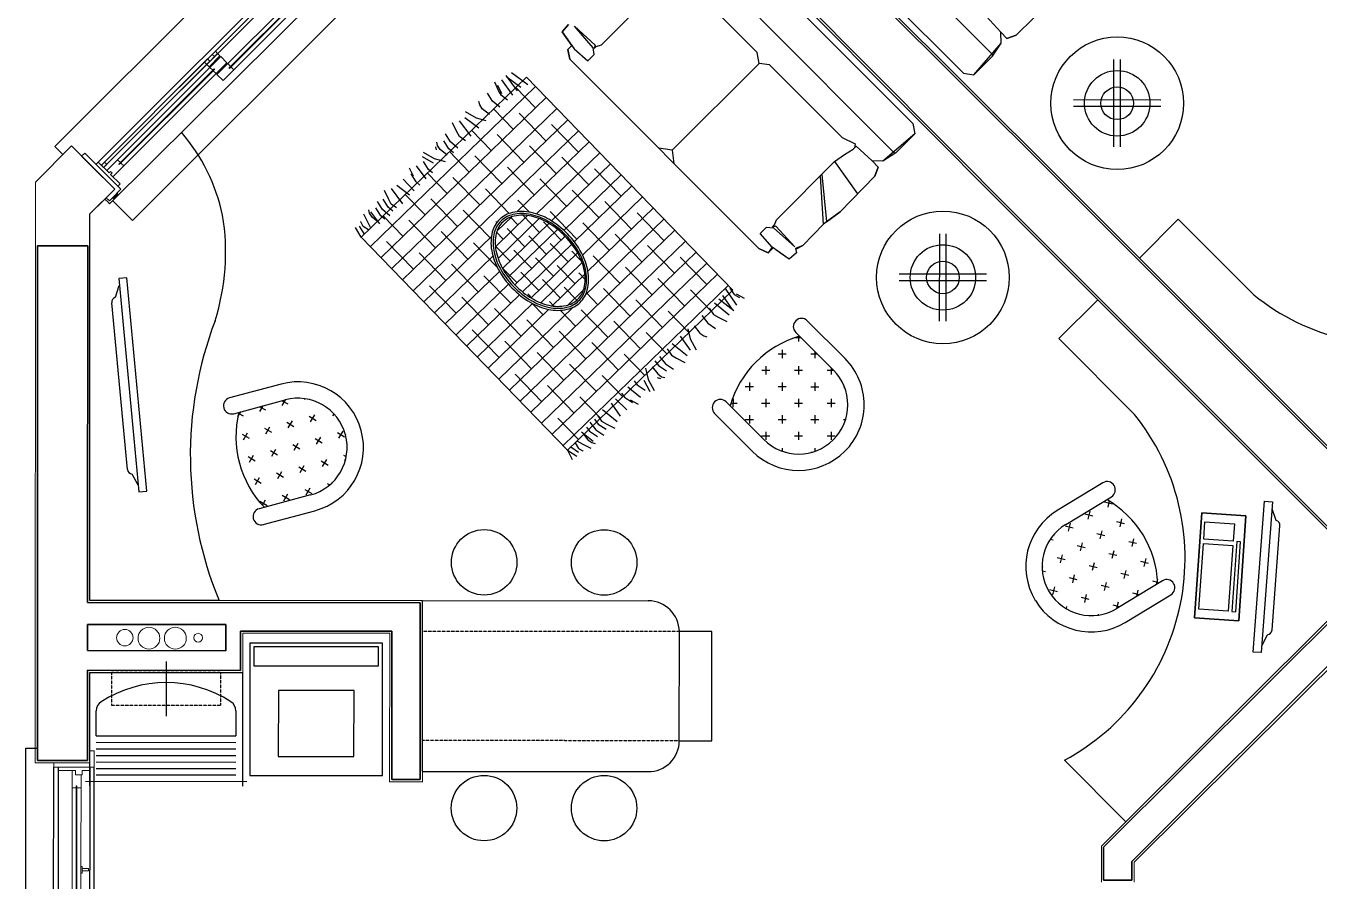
# Model space of a CAD drawing. Header units: millimetres. Extents: x -32319 to 9885, y 990 to 22164.
# Drawn here: x -32317 to -26392, y 14391 to 18310 of the extents above; entities that cross this region are included whole.
import ezdxf

# ---------------------------------------------------------------- set-up
doc = ezdxf.new("R2010")
doc.units = ezdxf.units.MM
doc.linetypes.add('HIDDEN', pattern=[0.375, 0.25, -0.125])
doc.layers.add('furniture', color=34, linetype='Continuous')
for name, color, linetype, lineweight in [('plaster', 4, 'Continuous', 13), ('wall', 5, 'Continuous', 35), ('wind', 161, 'Continuous', 5)]:
    doc.layers.add(name, color=color, linetype=linetype, lineweight=lineweight)

msp = doc.modelspace()

# ---------------------------------------------------------------- linework, layer by layer
for p, q in [((-32184.3, 17757), (-30172.9, 19766.6)), ((-31934, 17494.9), (-29903.5, 19511.1)), ((-32147.5, 17720.2), (-32184.3, 17757)), ((-32317.4, 13766.7, 27000), (-32316.9, 15000.7, 27000)), ((-32316.9, 15000.7, 27000), (-32264.9, 15000.7, 27000)), ((-32169.8, 14913.6), (-32170.3, 13868.6)), ((-32024.8, 14913.5), (-32025, 14443.5)), ((-32025.3, 13868.5), (-32025, 14443.5))]:
    msp.add_line(p, q)
msp.add_lwpolyline([(-30101.7, 19568), (-31985.8, 17685.6)])
at = {"layer": 'furniture', "ltscale": 0.3}
for p, q in [((-31829.1, 17418.1), (-29833.1, 19412.3)), ((-31919.9, 17509), (-31829.1, 17418.1)), ((-32190.3, 13853.6), (-32189.8, 14913.6)), ((-32005.3, 13853.5), (-32004.8, 14913.5))]:
    msp.add_line(p, q, dxfattribs=at)
at = {"layer": 'furniture'}
for p, q in [((-28764.6, 18836.2), (-28022.1, 18093)), ((-28764.6, 18836.2), (-28022.1, 18093)), ((-28503.7, 18794.8), (-27885.6, 18176.1)), ((-28995.7, 18605.3), (-28253.2, 17862.1)), ((-28995.7, 18605.3), (-28253.2, 17862.1)), ((-29680.4, 18223.3), (-29413.6, 18489.8)), ((-29297.8, 18519.2), (-28967.1, 18188.2)), ((-27617.9, 18426.1), (-27780.7, 18267.3)), ((-27780.7, 18267.3), (-27617.9, 18426.1)), ((-29860.9, 18282.3), (-29831.4, 18315.6)), ((-29831.4, 18315.6), (-29860.9, 18282.3)), ((-28954.5, 18344.3), (-28336.4, 17725.6)), ((-27918, 18353.7), (-27850.5, 18280.2)), ((-29816.7, 18219.1), (-29860.9, 18282.3)), ((-29860.9, 18282.3), (-29805.9, 18203.7)), ((-29717.7, 18209.6), (-29804, 18307.7)), ((-29804, 18307.7), (-29709.8, 18221.3)), ((-27849.5, 18230.2), (-27850.5, 18280.2)), ((-27850.5, 18280.2), (-27822.7, 18252.4)), ((-27849.5, 18230.2), (-27850.5, 18280.2)), ((-27822.7, 18252.4), (-27850.5, 18280.2)), ((-27780.7, 18267.3), (-27822.7, 18252.4)), ((-27822.7, 18252.4), (-27780.7, 18267.3)), ((-29834.7, 18201.1), (-29816.7, 18219.1)), ((-29816.7, 18219.1), (-29834.7, 18201.1)), ((-29825.6, 18156.7), (-29834.7, 18201.1)), ((-29834.7, 18201.1), (-29825.6, 18156.7)), ((-29805.9, 18203.7), (-29743.2, 18148.8)), ((-29713.7, 18178.2), (-29717.7, 18209.6)), ((-29709.8, 18221.3), (-29713.7, 18205.6)), ((-29713.7, 18205.6), (-29703.9, 18215.4)), ((-29703.9, 18215.4), (-29680.4, 18223.3)), ((-27975, 18085.1), (-27849.5, 18230.2)), ((-27888.7, 18171.4), (-27849.5, 18230.2)), ((-28959.5, 17289.8), (-29825.6, 18156.7)), ((-29825.6, 18156.7), (-28959.5, 17289.8)), ((-29743.2, 18148.8), (-29713.7, 18178.2)), ((-28958.5, 18137.3), (-29355.8, 17740.4)), ((-28958.5, 18137.3), (-28967.1, 18188.2)), ((-28910.8, 18131.8), (-28958.5, 18137.3)), ((-28910.8, 18131.8), (-28576.9, 17797.6)), ((-27975, 18085.1), (-27888.7, 18171.4)), ((-27332.5, 17755.1), (-27332.3, 18155.1)), ((-27302.5, 17755.1), (-27302.3, 18155.1)), ((-30780.8, 17341.9), (-30024.2, 18075)), ((-30065.4, 18012.8), (-30116.8, 18081.9)), ((-30049.8, 18027.9), (-30113.1, 18075)), ((-30017.5, 18039), (-30092.6, 18094.9)), ((-30024.2, 18075), (-29078.5, 17099)), ((-28022.1, 18093), (-27975, 18085.1)), ((-28022.1, 18093), (-27975, 18085.1)), ((-29982.2, 18031.7), (-30738.8, 17298.6)), ((-30151.4, 18014.3), (-30169.5, 18051.9)), ((-30136.3, 17998.8), (-30154.4, 18036.4)), ((-30138.4, 17990.1), (-30151.4, 18014.3)), ((-30138.4, 17990.1), (-30151.4, 18014.3)), ((-30085.9, 17992.9), (-30137.3, 18062.1)), ((-29982.2, 17933.6), (-30073.2, 18027.5)), ((-29933.2, 17981.1), (-30689.8, 17248)), ((-30238.3, 17948.3), (-30241.9, 17963.1)), ((-30179.2, 17964.8), (-30202.1, 18001.7)), ((-30145.3, 17936.5), (-30179.2, 17964.8)), ((-30110.4, 17969.2), (-30138.4, 17990.1)), ((-30110.4, 17969.2), (-30138.4, 17990.1)), ((-27117.4, 17970), (-27517.4, 17970.2)), ((-29884.1, 17930.5), (-30640.8, 17197.4)), ((-30253.1, 17886.9), (-30303.1, 17916.2)), ((-30226.1, 17930.1), (-30238.3, 17948.3)), ((-30193.8, 17903.4), (-30226.1, 17930.1)), ((-30083.4, 17835.6), (-30174.4, 17929.5)), ((-29934.7, 17783.4), (-30057.3, 17909.9)), ((-27117.4, 17940), (-27517.4, 17940.2)), ((-29835.1, 17879.9), (-30591.7, 17146.8)), ((-30344.2, 17827.5), (-30362.3, 17865.1)), ((-30277.9, 17805.1), (-30330.1, 17875.3)), ((-30242.6, 17841.1), (-30305.9, 17888.2)), ((-30207.8, 17874.8), (-30253.1, 17886.9)), ((-29786.1, 17731.2), (-29908.7, 17857.7)), ((-28253.2, 17862.1), (-28245.3, 17815)), ((-28253.2, 17862.1), (-28245.3, 17815)), ((-29786.1, 17829.3), (-30542.7, 17096.2)), ((-30431.1, 17761.5), (-30434.7, 17776.3)), ((-30380.3, 17746.4), (-30403.2, 17783.3)), ((-30372, 17778), (-30394.9, 17814.9)), ((-30338.1, 17749.6), (-30372, 17778)), ((-30331.2, 17803.3), (-30344.2, 17827.5)), ((-30303.2, 17782.4), (-30331.2, 17803.3)), ((-30184.6, 17737.5), (-30275.6, 17831.4)), ((-30035.9, 17685.3), (-30158.5, 17811.8)), ((-29737.1, 17778.7), (-30068.4, 17457.7)), ((-28576.9, 17797.6), (-28518.7, 17768.9)), ((-28245.3, 17815), (-28390.5, 17689.5)), ((-28245.3, 17815), (-28331.7, 17728.7)), ((-30445.9, 17700.1), (-30495.9, 17729.4)), ((-30435.5, 17741.4), (-30439.1, 17756.2)), ((-30418.9, 17743.3), (-30431.1, 17761.5)), ((-30386.6, 17716.6), (-30418.9, 17743.3)), ((-30358.9, 17728.4), (-30380.3, 17746.4)), ((-30285.8, 17639.5), (-30376.8, 17733.4)), ((-29887.3, 17633.2), (-30009.9, 17759.7)), ((-29688.1, 17728.1), (-29977.3, 17447.8)), ((-29355.8, 17740.4), (-29418.1, 17748.8)), ((-29355.8, 17740.4), (-29348.9, 17679.6)), ((-28612.1, 17687.7), (-28567, 17721)), ((-28567, 17721), (-28527.7, 17744.5)), ((-28527.7, 17744.5), (-28514, 17758.2)), ((-28518.7, 17768.9), (-28520.9, 17751.3)), ((-28514, 17758.2), (-28440.5, 17690.6)), ((-28331.7, 17728.7), (-28390.5, 17689.5)), ((-30541.3, 17620.6), (-30559.4, 17658.2)), ((-30482.7, 17608.5), (-30527.3, 17668.3)), ((-30450.2, 17680), (-30500.2, 17709.2)), ((-30472.1, 17651.3), (-30494.9, 17688.2)), ((-30394.7, 17686.5), (-30445.9, 17700.1)), ((-30137.1, 17587.3), (-30259.7, 17713.8)), ((-29988.5, 17535.1), (-30111, 17661.6)), ((-29639, 17677.5), (-29909, 17415.9)), ((-29738.6, 17581), (-29861.2, 17707.5)), ((-28878.9, 17421.1), (-28612.1, 17687.7)), ((-28612.1, 17687.7), (-28507.1, 17539.5)), ((-28412.7, 17662.8), (-28440.5, 17690.6)), ((-28390.5, 17689.5), (-28440.5, 17690.6)), ((-28440.5, 17690.6), (-28412.7, 17662.8)), ((-28390.5, 17689.5), (-28440.5, 17690.6)), ((-28412.7, 17662.8), (-28427.7, 17620.8)), ((-28427.7, 17620.8), (-28412.7, 17662.8)), ((-30538.9, 17554), (-30588.1, 17606.9)), ((-30529.9, 17595.2), (-30552.8, 17632.1)), ((-30387, 17541.4), (-30478, 17635.3)), ((-30454, 17636.2), (-30472.1, 17651.3)), ((-30238.3, 17489.2), (-30360.9, 17615.7)), ((-29839.8, 17482.9), (-29962.4, 17609.4)), ((-29590, 17626.9), (-29852.3, 17372.8)), ((-29590, 17528.8), (-29712.6, 17655.3)), ((-28663.1, 17401.3), (-28676.8, 17619)), ((-28670.9, 17628.9), (-28649.4, 17411.1)), ((-28427.7, 17620.8), (-28586.6, 17458.1)), ((-28586.6, 17458.1), (-28427.7, 17620.8)), ((-30656.1, 17517.4), (-30674.2, 17555)), ((-30589.8, 17495), (-30642, 17565.1)), ((-30559.1, 17534.4), (-30617.8, 17578.1)), ((-30511.9, 17580.1), (-30529.9, 17595.2)), ((-30102.6, 17450.4), (-30212.2, 17563.6)), ((-29691.2, 17430.8), (-29813.8, 17557.3)), ((-29541, 17576.3), (-29804.7, 17320.8)), ((-32023.7, 17448.2), (-31955.3, 17516.1)), ((-30683.9, 17467.9), (-30706.8, 17504.7)), ((-30656.8, 17478.5), (-30679.7, 17515.4)), ((-30643.1, 17493.2), (-30656.1, 17517.4)), ((-30619.7, 17475.7), (-30643.1, 17493.2)), ((-30488.2, 17443.4), (-30579.2, 17537.3)), ((-30339.5, 17391.2), (-30462.1, 17517.7)), ((-30009.8, 17455.9), (-30063.6, 17511.4)), ((-29492, 17525.7), (-29766.6, 17259.6)), ((-29542.5, 17378.6), (-29665.1, 17505.1)), ((-32024.5, 15677.3), (-32023.7, 17448.2)), ((-30750.7, 17409.8), (-30768.8, 17447.4)), ((-30743, 17451.4), (-30746.6, 17466.1)), ((-30730.8, 17433.2), (-30743, 17451.4)), ((-30695.5, 17402.3), (-30736.6, 17457.6)), ((-30698.5, 17406.5), (-30730.8, 17433.2)), ((-30690.7, 17439.5), (-30713.5, 17476.4)), ((-30672.7, 17424.4), (-30690.7, 17439.5)), ((-30650, 17439.5), (-30683.9, 17467.9)), ((-30589.4, 17345.3), (-30680.4, 17439.2)), ((-30635.4, 17460.6), (-30656.8, 17478.5)), ((-30190.9, 17339), (-30313.4, 17465.5)), ((-30018.6, 17440.6), (-30166.2, 17297.5)), ((-30091.6, 17435.2), (-30158.5, 17370.4)), ((-29965.5, 17426.6), (-30153.9, 17244)), ((-30062.7, 17397.8), (-30097.1, 17433.2)), ((-29963.6, 17363), (-30040.3, 17442.1)), ((-29792.4, 17332.7), (-29915, 17459.2)), ((-29393.9, 17424.5), (-29754.3, 17075.3)), ((-29442.9, 17475.1), (-29742.2, 17185.2)), ((-29393.9, 17326.4), (-29516.5, 17452.9)), ((-28886.8, 17397.5), (-28878.9, 17421.1)), ((-28586.6, 17458.1), (-28649.4, 17411.1)), ((-28649.4, 17411.1), (-28586.6, 17458.1)), ((-27216, 17246), (-27037.6, 17424.2)), ((-27037.6, 17424.2), (-26690.8, 17077.1)), ((-30780.8, 17341.9), (-30807.3, 17385.5)), ((-30765.3, 17355.7), (-30788.2, 17392.5)), ((-30782.3, 17412.2), (-30782.9, 17412.8)), ((-30772.3, 17390.8), (-30782.3, 17412.2)), ((-30746.9, 17374.6), (-30772.3, 17390.8)), ((-30737.7, 17385.6), (-30750.7, 17409.8)), ((-30440.7, 17293.1), (-30563.3, 17419.6)), ((-30292.1, 17241), (-30414.6, 17367.5)), ((-30159.9, 17408.3), (-30164.8, 17413.3)), ((-30130.2, 17332.4), (-30160.7, 17363.8)), ((-29920.7, 17404.6), (-30133.3, 17198.6)), ((-30031.1, 17297.6), (-30112.8, 17382)), ((-29881.5, 17377.1), (-30107.1, 17158.6)), ((-29344.9, 17373.9), (-30101.5, 16640.8)), ((-29864.5, 17328.2), (-29946.3, 17412.5)), ((-29643.7, 17280.5), (-29766.3, 17407)), ((-28953.5, 17358.4), (-28924, 17387.8)), ((-28924, 17387.8), (-28892.6, 17383.8)), ((-28896.6, 17387.7), (-28886.8, 17397.5)), ((-28880.9, 17391.6), (-28896.6, 17387.7)), ((-28892.6, 17383.8), (-28794.6, 17297.4)), ((-28794.6, 17297.4), (-28880.9, 17391.6)), ((-28663.1, 17401.3), (-28757.3, 17303.3)), ((-28757.3, 17303.3), (-28663.1, 17401.3)), ((-28649.4, 17411.1), (-28663.1, 17401.3)), ((-29835.2, 16365.9), (-30780.8, 17341.9)), ((-30541.9, 17195.1), (-30664.5, 17321.6)), ((-30184.4, 17345.3), (-30493.7, 17045.6)), ((-30158.1, 17203.9), (-30266, 17315.3)), ((-30098.6, 17232.3), (-30166.6, 17302.5)), ((-29846.7, 17345.5), (-30076.6, 17122.7)), ((-29295.9, 17323.3), (-30052.5, 16590.2)), ((-29816, 17309.8), (-30041.9, 17090.9)), ((-29932, 17262.8), (-30013.7, 17347.2)), ((-29832.9, 17228.1), (-29914.6, 17312.4)), ((-29495.1, 17228.4), (-29617.7, 17354.9)), ((-29346.4, 17176.2), (-29469, 17302.7)), ((-28898.5, 17295.5), (-28953.5, 17358.4)), ((-28757.3, 17303.3), (-28790.6, 17289.6)), ((-28789.9, 17285.9), (-28757.3, 17303.3)), ((-28131, 16957.2), (-28130.8, 17357.2)), ((-28101, 16957.2), (-28100.8, 17357.2)), ((-30393.3, 17142.9), (-30515.8, 17269.4)), ((-30177.4, 17254), (-30444.7, 16995)), ((-29999.5, 17197.5), (-30081.2, 17281.8)), ((-29246.8, 17272.7), (-30003.5, 16539.6)), ((-29789.6, 17270), (-30002.9, 17063.3)), ((-29900.4, 17162.7), (-29982.1, 17247)), ((-29771.4, 17232.1), (-29815.5, 17277.6)), ((-29596.3, 17130.3), (-29718.9, 17256.8)), ((-29197.8, 17124), (-29320.4, 17250.5)), ((-28916.3, 17270.2), (-28959.5, 17289.8)), ((-28959.5, 17289.8), (-28916.3, 17270.2)), ((-28898.5, 17295.5), (-28916.3, 17270.2)), ((-28916.3, 17270.2), (-28892.4, 17294)), ((-28894, 17292.4), (-28916.3, 17270.2)), ((-28820.1, 17240.5), (-28898.5, 17295.5)), ((-28859.3, 17268), (-28894, 17292.4)), ((-28820.1, 17240.5), (-28859.3, 17268)), ((-28786.7, 17269.9), (-28820.1, 17240.5)), ((-28786.7, 17269.9), (-28820.1, 17240.5)), ((-28790.6, 17289.6), (-28786.7, 17269.9)), ((-28790.6, 17289.6), (-28786.7, 17269.9)), ((-25954.3, 15983.2), (-27216, 17246)), ((-30147.6, 17184.7), (-30395.7, 16944.4)), ((-30244.6, 17090.7), (-30367.2, 17217.2)), ((-30066.9, 17132.1), (-30136, 17203.3)), ((-29768.7, 17224.8), (-29958.5, 17041)), ((-29197.8, 17222.1), (-29954.4, 16489)), ((-29801.3, 17127.9), (-29883, 17212.2)), ((-29447.6, 17078.1), (-29570.2, 17204.6)), ((-31855.2, 17155.3), (-31892.2, 17151.8)), ((-31892.2, 17151.8), (-31800.5, 16174.8)), ((-31763.4, 16178.3), (-31855.2, 17155.3)), ((-30106.3, 17126.7), (-30346.6, 16893.8)), ((-30096, 17038.6), (-30218.5, 17165.1)), ((-29967.8, 17097.3), (-30049.5, 17181.7)), ((-29868.7, 17062.5), (-29950.4, 17146.9)), ((-29756, 17171.7), (-29905.8, 17026.6)), ((-29148.8, 17171.5), (-29905.4, 16438.4)), ((-29754.9, 17147.6), (-29783.9, 17177.5)), ((-29299, 17026), (-29421.6, 17152.5)), ((-27915.9, 17172.1), (-28315.9, 17172.3)), ((-27915.9, 17142.1), (-28315.9, 17142.3)), ((-31906.8, 17066.3), (-31889.3, 17120.5)), ((-30345.8, 16992.7), (-30468.4, 17119.2)), ((-30197.2, 16940.5), (-30319.7, 17067)), ((-30055.8, 17077.5), (-30297.6, 16843.2)), ((-29996.6, 17059.5), (-30017.9, 17081.5)), ((-29099.8, 17120.9), (-29856.4, 16387.8)), ((-29793.6, 17052.5), (-29851.4, 17112.1)), ((-29078.5, 17099), (-29835.2, 16365.9)), ((-29762.1, 17100.5), (-29834.4, 17030.4)), ((-29697.5, 17032.3), (-29749.6, 17086)), ((-29548.8, 16980.1), (-29671.4, 17106.6)), ((-29178.2, 17002.5), (-29272.9, 17100.3)), ((-29126.5, 17074.9), (-29081.4, 17010.1)), ((-29114.3, 17106.8), (-29060.9, 17030)), ((-29092.1, 17108.2), (-29072, 17079.5)), ((-29072, 17079.5), (-29048.3, 17065.8)), ((-29063.3, 17081.4), (-29026.3, 17062.1)), ((-31852.2, 16277.7), (-31923.9, 17041)), ((-29995.9, 17037.4), (-30248.6, 16792.6)), ((-29922.3, 17010.7), (-30199.6, 16742)), ((-30048.5, 16888.3), (-30171.1, 17014.8)), ((-29812.1, 17019.3), (-30150.5, 16691.4)), ((-29947.3, 16986.4), (-29997.7, 17038.4)), ((-29898.5, 17025.7), (-29918.8, 17046.7)), ((-29798.7, 16934.2), (-29868.8, 17006.6)), ((-29650, 16882.1), (-29772.6, 17008.5)), ((-29400.2, 16927.9), (-29522.8, 17054.4)), ((-29187.1, 17016.2), (-29167, 16987.5)), ((-29162.5, 17040), (-29095.1, 16986.3)), ((-29142, 17059.8), (-29074.5, 17006.2)), ((-27406.9, 17055.2), (-27585.3, 16877)), ((-26145.2, 15792.4), (-27406.9, 17055.2)), ((-29899.9, 16836.2), (-30022.4, 16962.7)), ((-29501.4, 16829.9), (-29624, 16956.4)), ((-29279.4, 16904.5), (-29374.1, 17002.3)), ((-29220.9, 16982.3), (-29193.6, 16947.5)), ((-29193.6, 16947.5), (-29157.5, 16923.5)), ((-29167, 16987.5), (-29143.2, 16973.8)), ((-29143.2, 16973.8), (-29106.2, 16954.5)), ((-28564.4, 16785.5), (-28737.2, 16958.5)), ((-30149.7, 16790.3), (-30272.3, 16916.8)), ((-29751.2, 16784), (-29873.8, 16910.5)), ((-29380.6, 16806.4), (-29475.3, 16904.2)), ((-29319.3, 16888.1), (-29274.2, 16823.3)), ((-29284.4, 16921.9), (-29273.8, 16876.2)), ((-29255.4, 16934.9), (-29229.7, 16901.8)), ((-29229.7, 16901.8), (-29212, 16889)), ((-29212, 16889), (-29197.3, 16884.9)), ((-28790.3, 16905.5), (-28617.4, 16732.5)), ((-30001.1, 16738.1), (-30123.6, 16864.6)), ((-29602.6, 16731.8), (-29725.1, 16858.3)), ((-29379.9, 16829.4), (-29359.8, 16800.7)), ((-29356.3, 16853.9), (-29287.9, 16799.5)), ((-29273.8, 16876.2), (-29246.1, 16825.3)), ((-28792.2, 16881.7), (-28766.5, 16881.7)), ((-28777.5, 16886.3), (-28777.5, 16862.9)), ((-27585.3, 16877), (-27238.4, 16529.9)), ((-29852.4, 16686), (-29975, 16812.5)), ((-29481.8, 16708.4), (-29576.5, 16806.2)), ((-29435.5, 16775.5), (-29418.3, 16753.4)), ((-29413.7, 16795.5), (-29386.4, 16760.7)), ((-29359.8, 16800.7), (-29336, 16787)), ((-29336, 16787), (-29299, 16767.7)), ((-28871.3, 16806.7), (-28833.8, 16806.7)), ((-28852.5, 16825.4), (-28852.6, 16787.9)), ((-28721.3, 16806.6), (-28691.5, 16806.6)), ((-28702.5, 16817.6), (-28702.6, 16787.9)), ((-29953.6, 16587.9), (-30076.2, 16714.4)), ((-29703.8, 16633.8), (-29826.3, 16760.3)), ((-29478.6, 16740.9), (-29466.6, 16689.4)), ((-29448.2, 16748.1), (-29422.5, 16715)), ((-29422.5, 16715), (-29404.8, 16702.2)), ((-29418.3, 16753.4), (-29382.1, 16729.4)), ((-29386.4, 16760.7), (-29350.3, 16736.7)), ((-28946.3, 16731.7), (-28908.8, 16731.7)), ((-28927.6, 16750.5), (-28927.6, 16713)), ((-28796.3, 16731.7), (-28758.8, 16731.7)), ((-28777.6, 16750.4), (-28777.6, 16712.9)), ((-28646.3, 16731.6), (-28616.6, 16731.6)), ((-28627.6, 16742.6), (-28627.6, 16712.8)), ((-31148.4, 16668.4), (-31384.6, 16605.2)), ((-29805, 16535.7), (-29927.5, 16662.2)), ((-29583, 16610.3), (-29677.7, 16708.1)), ((-29559.4, 16655.5), (-29500.9, 16609)), ((-29530.7, 16683.2), (-29516.2, 16664.8)), ((-29516.2, 16664.8), (-29480.1, 16640.7)), ((-29486.8, 16685.7), (-29459.2, 16634.8)), ((-29466.6, 16689.4), (-29438.9, 16638.5)), ((-29425, 16698.5), (-29410.4, 16694.4)), ((-29404.8, 16702.2), (-29390.1, 16698.1)), ((-29021.4, 16656.8), (-28983.9, 16656.8)), ((-29002.6, 16675.5), (-29002.6, 16638)), ((-28871.4, 16656.7), (-28833.9, 16656.7)), ((-28852.6, 16675.4), (-28852.6, 16637.9)), ((-28721.4, 16656.6), (-28683.9, 16656.6)), ((-28702.6, 16675.4), (-28702.6, 16637.9)), ((-28571.4, 16656.6), (-28567.5, 16656.6)), ((-31365.2, 16532.8), (-31129, 16596)), ((-31142.8, 16592.3), (-31117.1, 16577.4)), ((-31142.7, 16570.5), (-31127.8, 16596.3)), ((-31040.2, 16597.9), (-31038.3, 16601.3)), ((-29684.2, 16512.3), (-29778.9, 16610.1)), ((-29615.6, 16601), (-29564.3, 16550.2)), ((-29588.6, 16627.2), (-29574.1, 16608.7)), ((-29574.1, 16608.7), (-29537.9, 16584.7)), ((-29549.1, 16596.5), (-29512.1, 16577.2)), ((-29077.6, 16600.5), (-29077.7, 16563)), ((-28927.6, 16600.5), (-28927.7, 16563)), ((-28777.6, 16600.4), (-28777.7, 16562.9)), ((-28627.6, 16600.3), (-28627.7, 16562.8)), ((-31345.6, 16519.3), (-31332.7, 16541.5)), ((-31342.3, 16534.3), (-31322, 16522.6)), ((-31245.3, 16564.9), (-31219.5, 16550)), ((-31245.1, 16543.1), (-31230.3, 16568.9)), ((-30910.3, 16522.9), (-30905.5, 16531.2)), ((-29676.2, 16552), (-29607.7, 16497.6)), ((-29635.8, 16581.4), (-29594, 16521.4)), ((-29162, 16534.1), (-28989.1, 16361.1)), ((-28936.1, 16414.1), (-29108.9, 16587.1)), ((-29087.5, 16581.8), (-29058.9, 16581.8)), ((-28946.4, 16581.7), (-28908.9, 16581.7)), ((-28796.4, 16581.7), (-28758.9, 16581.7)), ((-28646.4, 16581.6), (-28608.9, 16581.6)), ((-31217.7, 16440.7), (-31199, 16473.1)), ((-31122.1, 16493.7), (-31089.7, 16474.9)), ((-31115.3, 16468.1), (-31096.5, 16500.5)), ((-31019.7, 16521.1), (-30987.2, 16502.3)), ((-31012.8, 16495.5), (-30994, 16527.9)), ((-29785.3, 16414.2), (-29880.1, 16512)), ((-29733.5, 16493.6), (-29706.2, 16458.8)), ((-29712, 16507.6), (-29694.8, 16485.5)), ((-29696.4, 16522.7), (-29679.6, 16498.8)), ((-29694.8, 16485.5), (-29658.6, 16461.5)), ((-29679.6, 16498.8), (-29655.9, 16485.1)), ((-29655.9, 16485.1), (-29618.9, 16465.8)), ((-29021.4, 16506.8), (-28983.9, 16506.8)), ((-29002.7, 16525.5), (-29002.7, 16488)), ((-28871.4, 16506.7), (-28833.9, 16506.7)), ((-28852.7, 16525.4), (-28852.7, 16487.9)), ((-28721.4, 16506.6), (-28683.9, 16506.6)), ((-28702.7, 16525.4), (-28702.7, 16487.9)), ((-28571.4, 16506.6), (-28561.8, 16506.6)), ((-31327.1, 16438.9), (-31294.6, 16420.1)), ((-31320.2, 16413.3), (-31301.4, 16445.7)), ((-31224.6, 16466.3), (-31192.1, 16447.5)), ((-30992.3, 16418.6), (-30959.8, 16399.9)), ((-30985.4, 16393), (-30966.6, 16425.5)), ((-30889.8, 16446), (-30857.3, 16427.3)), ((-30882.9, 16420.4), (-30864.2, 16452.9)), ((-30853.5, 16436.8), (-30853.4, 16436.3)), ((-29772.1, 16449.3), (-29718.2, 16406.4)), ((-29768, 16446.2), (-29742.4, 16413.1)), ((-29749.3, 16471.4), (-29734.8, 16452.9)), ((-29742.4, 16413.1), (-29724.6, 16400.2)), ((-29734.8, 16452.9), (-29698.7, 16428.9)), ((-29706.2, 16458.8), (-29670.1, 16434.8)), ((-28946.5, 16431.7), (-28909, 16431.7)), ((-28927.7, 16450.5), (-28927.7, 16413)), ((-28796.5, 16431.7), (-28759, 16431.7)), ((-28777.7, 16450.4), (-28777.7, 16412.9)), ((-28646.5, 16431.6), (-28609, 16431.6)), ((-28627.7, 16450.3), (-28627.7, 16412.8)), ((-28617.6, 16414.3), (-28617.9, 16413.9)), ((-31197.2, 16363.8), (-31164.7, 16345.1)), ((-31190.3, 16338.2), (-31171.6, 16370.7)), ((-31094.7, 16391.2), (-31062.3, 16372.5)), ((-31087.9, 16365.6), (-31069.1, 16398.1)), ((-29835.2, 16365.9), (-29792.5, 16338)), ((-29835.2, 16365.9), (-29813.8, 16323.5)), ((-29821, 16381), (-29784.8, 16356.9)), ((-29801.5, 16398.8), (-29786.1, 16372.9)), ((-29790.1, 16407.6), (-29766.4, 16393.9)), ((-29786.1, 16372.9), (-29765, 16362.2)), ((-29766.4, 16393.9), (-29729.4, 16374.6)), ((-29765, 16362.2), (-29764.4, 16361.6)), ((-29724.6, 16400.2), (-29709.9, 16396.2)), ((-28852.7, 16375.4), (-28852.7, 16361.3)), ((-28838.4, 16356.7), (-28834, 16356.7)), ((-28721.5, 16356.6), (-28715.6, 16356.6)), ((-28702.7, 16375.4), (-28702.7, 16360.7)), ((-31299.6, 16336.4), (-31267.2, 16317.6)), ((-31292.8, 16310.8), (-31274, 16343.3)), ((-31060.5, 16263.1), (-31041.7, 16295.6)), ((-30964.9, 16316.2), (-30932.4, 16297.4)), ((-30958, 16290.6), (-30939.2, 16323)), ((-30862.4, 16343.6), (-30849.7, 16336.2)), ((-30855.5, 16318), (-30852.6, 16323.1)), ((-31803.4, 16206.1), (-31830.7, 16256.1)), ((-31265.4, 16208.3), (-31246.6, 16240.8)), ((-31169.8, 16261.4), (-31137.3, 16242.6)), ((-31162.9, 16235.7), (-31144.2, 16268.2)), ((-31067.3, 16288.8), (-31034.8, 16270)), ((-31800.5, 16174.8), (-31763.4, 16178.3)), ((-31272.2, 16233.9), (-31239.8, 16215.2)), ((-31039.9, 16186.3), (-31007.4, 16167.5)), ((-31033.1, 16160.7), (-31014.3, 16193.1)), ((-30937.4, 16213.7), (-30925.2, 16206.6)), ((-30914.1, 16216.7), (-30911.8, 16220.6)), ((-27383.1, 16216.6), (-27592.1, 16089.6)), ((-31012.6, 16160.8), (-31248.8, 16097.6)), ((-31244.8, 16131.5), (-31212.4, 16112.7)), ((-31233.5, 16113.6), (-31219.2, 16138.3)), ((-31142.4, 16158.9), (-31109.9, 16140.1)), ((-31135.5, 16133.3), (-31116.8, 16165.7)), ((-27553.1, 16025.5), (-27344.1, 16152.5)), ((-27338.5, 16118.9), (-27374.9, 16127.8)), ((-27354.3, 16132.9), (-27361.1, 16105.1)), ((-26695, 15440.9), (-26642.4, 16131.5)), ((-26605.2, 16128.6), (-26657.9, 15438.1)), ((-26642.4, 16131.5), (-26605.2, 16128.6)), ((-31229.5, 16025.2), (-30993.2, 16088.4)), ((-27429.1, 16063.8), (-27465.5, 16072.7)), ((-27442.9, 16086.5), (-27451.8, 16050)), ((-26589.2, 16043.4), (-26607.6, 16097.3)), ((-27519.8, 16008.7), (-27556.2, 16017.6)), ((-27533.5, 16031.4), (-27542.4, 15995)), ((-27283.4, 16028.2), (-27319.8, 16037.1)), ((-27297.2, 16050.9), (-27306.1, 16014.5)), ((-26608, 15541.9), (-26571.6, 16018.4)), ((-27632, 15944.2), (-27633.1, 15939.9)), ((-27610.4, 15953.7), (-27624.2, 15957)), ((-27478.5, 15940.8), (-27487.4, 15904.3)), ((-27374, 15973.2), (-27410.5, 15982.1)), ((-27387.8, 15995.8), (-27396.7, 15959.4)), ((-27228.3, 15937.6), (-27264.8, 15946.5)), ((-27242.1, 15960.2), (-27251, 15923.8)), ((-27569.1, 15885.7), (-27578, 15849.3)), ((-27464.7, 15918.1), (-27501.1, 15927)), ((-27319, 15882.5), (-27355.4, 15891.4)), ((-27332.7, 15905.2), (-27341.6, 15868.7)), ((-27659.8, 15830.6), (-27661.2, 15824.9)), ((-27555.3, 15863), (-27591.8, 15871.9)), ((-27409.6, 15827.4), (-27446.1, 15836.3)), ((-27423.4, 15850.1), (-27432.3, 15813.7)), ((-27173.3, 15846.9), (-27209.7, 15855.8)), ((-27187, 15869.6), (-27195.9, 15833.2)), ((-27646, 15808), (-27660.3, 15811.4)), ((-27500.3, 15772.4), (-27536.7, 15781.3)), ((-27514, 15795), (-27522.9, 15758.6)), ((-27110.3, 15767.5), (-27319.3, 15640.5)), ((-27263.9, 15791.9), (-27300.3, 15800.8)), ((-27277.7, 15814.5), (-27286.6, 15778.1)), ((-27131.9, 15759.6), (-27154.6, 15765.2)), ((-27132.9, 15774.9), (-27139, 15750)), ((-27628.4, 15716), (-27628.6, 15716.4)), ((-27590.9, 15717.3), (-27627.4, 15726.2)), ((-27604.7, 15740), (-27613.6, 15703.5)), ((-27459, 15704.4), (-27467.9, 15668)), ((-27354.6, 15736.8), (-27391, 15745.7)), ((-27368.3, 15759.5), (-27377.2, 15723)), ((-27280.3, 15576.4), (-27071.3, 15703.4)), ((-27216.4, 15703), (-27245.3, 15710.1)), ((-27222.6, 15723.9), (-27229.7, 15695)), ((-31432.1, 15677), (-32024.5, 15677.3)), ((-30500.8, 14893.7), (-30500.5, 15676.6)), ((-30500.5, 15676.6), (-29465.7, 15676.1)), ((-27549.6, 15649.3), (-27551.9, 15639.9)), ((-27445.2, 15681.7), (-27481.6, 15690.6)), ((-27307, 15648), (-27335.9, 15655)), ((-27313.3, 15668.8), (-27320.3, 15639.9)), ((-27403.9, 15613.7), (-27404.8, 15610)), ((-26963.3, 15598), (-26760.6, 15583.7, 38.1)), ((-29323.7, 15034.6), (-29323.5, 15534.6)), ((-29174.6, 15534.5), (-29323.5, 15534.6)), ((-29174.8, 15034.5), (-29174.6, 15534.5)), ((-26655.5, 15469.4), (-26629.1, 15519.8)), ((-26657.9, 15438.1), (-26695, 15440.9)), ((-32024.8, 14827.3), (-32024.6, 15347.3)), ((-32024.6, 15347.3), (-31324.6, 15346.9)), ((-31674.6, 15397.1), (-31674.7, 15147.1)), ((-31324.6, 15346.9), (-31324.8, 14826.9)), ((-31994.7, 15057.2), (-31994.7, 15171.4)), ((-31354.7, 15171.1), (-31354.7, 15057)), ((-31994.7, 15057.2), (-31354.7, 15057)), ((-31994.8, 15027.2), (-31354.8, 15027)), ((-31994.8, 14997.2), (-31354.8, 14997)), ((-29323.7, 15034.6), (-29174.8, 15034.5)), ((-31994.8, 14967.2), (-31354.8, 14967)), ((-31994.8, 14937.2), (-31354.8, 14937)), ((-27277.5, 14663.5), (-27559.3, 14945.5)), ((-31994.8, 14907.2), (-31354.8, 14907)), ((-31354.8, 14877), (-31994.8, 14877.2)), ((-30500.8, 14893.7), (-29467.1, 14893.2)), ((-31304.8, 14846.9), (-32044.8, 14847.3))]:
    msp.add_line(p, q, dxfattribs=at)
at = {"layer": 'furniture', "linetype": 'HIDDEN'}
for p, q in [((-29323.5, 15534.6), (-30500.6, 15535.1)), ((-31924.6, 15347.2), (-31924.7, 15197.2)), ((-31424.6, 15347), (-31924.6, 15347.2)), ((-31424.7, 15197), (-31424.6, 15347)), ((-31924.7, 15197.2), (-31424.7, 15197)), ((-29323.7, 15034.6), (-30500.8, 15035.1))]:
    msp.add_line(p, q, dxfattribs=at)
at = {"layer": 'furniture'}
for points in [[(-30683.9, 15481.7), (-31290.6, 15482), (-31290.8, 14875.3), (-30684.2, 14875)], [(-31273.3, 15464.7), (-31273.3, 15378), (-30701.3, 15377.7), (-30701.2, 15464.4)], [(-30814.1, 14961.8), (-30814, 15265.1), (-31160.7, 15265.3), (-31160.8, 14961.9)]]:
    msp.add_lwpolyline(points, close=True, dxfattribs=at)
for centre, radius in [((-27317.4, 17955.1), 304), ((-27317.4, 17955.1), 150), ((-27317.4, 17955.1), 75), ((-28115.9, 17157.2), 304), ((-28115.9, 17157.2), 150), ((-28115.9, 17157.2), 75), ((-30217.8, 15851.6), 150), ((-29667.8, 15851.4), 150), ((-30218.3, 14725.9), 150), ((-29668.3, 14725.6), 150)]:
    msp.add_circle(centre, radius, dxfattribs=at)
for centre, radius, start, end in [((-32263.8, 17259.6), 867.1, 12.15524, 40.47328), ((-32433.6, 17271.6), 1031.6, 342.36014, 9.51394), ((-30062.5, 17335.6), 121.5, 134.09475, 165.80816), ((-30062.5, 17335.6), 121.5, 102.38134, 134.09475), ((-30062.5, 17335.6), 112.1, 102.38134, 134.09475), ((-30058.5, 17334), 106.5, 101.56348, 134.09475), ((-30045.2, 17256.8), 202.3, 77.92941, 102.38134), ((-30045.2, 17256.8), 192.9, 77.92941, 102.38134), ((-30042.5, 17256.1), 186, 77.09455, 101.56348), ((-30062.2, 17177.5), 273.9, 59.61232, 77.92941), ((-30062.2, 17177.5), 283.3, 59.61232, 77.92941), ((-30060.6, 17177.2), 267, 59.15045, 77.09455), ((-30118.1, 17082.2), 393.8, 44.09475, 59.61232), ((-29984.2, 17315.8), 202.3, 165.80816, 190.2601), ((-29984.2, 17315.8), 192.9, 165.80816, 190.2601), ((-30062.5, 17335.6), 112.1, 134.09475, 165.80816), ((-30058.5, 17334), 106.5, 134.09475, 166.62602), ((-30117.7, 17081.6), 378.3, 44.09475, 59.15045), ((-30118.1, 17082.2), 384.4, 44.09475, 59.61232), ((-26031.3, 17896.5), 1051.9, 231.16902, 331.60785), ((-29981.1, 17315.6), 186, 166.62602, 191.09495), ((-30117.7, 17081.6), 378.3, 29.03905, 44.09475), ((-30118.1, 17082.2), 384.4, 28.57718, 44.09475), ((-30118.1, 17082.2), 393.8, 28.57718, 44.09475), ((-29904.5, 17330.3), 283.3, 190.2601, 208.57718), ((-29904.5, 17330.3), 273.9, 190.2601, 208.57718), ((-29901.6, 17331.2), 267, 191.09495, 209.03905), ((-30020.4, 17135.6), 267, 11.09495, 29.03905), ((-30021, 17135), 273.9, 10.2601, 28.57718), ((-30021, 17135), 283.3, 10.2601, 28.57718), ((-29807.4, 17383.1), 393.8, 208.57718, 224.09475), ((-29807.4, 17383.1), 384.4, 208.57718, 224.09475), ((-29804.3, 17385.3), 378.3, 209.03905, 224.09475), ((-29940.9, 17151.2), 186, 346.62602, 11.09495), ((-29941.3, 17149.5), 192.9, 345.80816, 10.2601), ((-29941.3, 17149.5), 202.3, 345.80816, 10.2601), ((-31900, 17043.2), 24, 106.47754, 185.36542), ((-29807.4, 17383.1), 393.8, 224.09475, 239.61232), ((-29807.4, 17383.1), 384.4, 224.09475, 239.61232), ((-29804.3, 17385.3), 378.3, 224.09475, 239.15045), ((-29863.5, 17132.8), 106.5, 314.09475, 346.62602), ((-29863, 17129.7), 112.1, 314.09475, 345.80816), ((-29863, 17129.7), 121.5, 314.09475, 345.80816), ((-29863.3, 17287.8), 283.3, 239.61232, 257.92941), ((-29863.3, 17287.8), 273.9, 239.61232, 257.92941), ((-29861.4, 17289.7), 267, 239.15045, 257.09455), ((-29880.3, 17208.6), 202.3, 257.92941, 282.38134), ((-29879.5, 17210.7), 186, 257.09455, 281.56348), ((-29880.3, 17208.6), 192.9, 257.92941, 282.38134), ((-29863.5, 17132.8), 106.5, 281.56348, 314.09475), ((-29863, 17129.7), 112.1, 282.38134, 314.09475), ((-29863, 17129.7), 121.5, 282.38134, 314.09475), ((-29825.9, 16341.1), 1738.1, 159.17757, 202.46501), ((-28763.8, 16932), 37.5, 44.97475, 224.97475), ((-28643.5, 16439.9), 466.1, 106.0782, 163.8713), ((-28776.6, 16573.4), 300, 314.97475, 44.97475), ((-28776.6, 16573.4), 225, 314.97475, 44.97475), ((-31070.8, 16378.6), 300, 14.97475, 104.97475), ((-31374.9, 16569), 37.5, 104.97475, 284.97475), ((-31070.8, 16378.6), 225, 14.97475, 104.97475), ((-29135.5, 16560.6), 37.5, 44.97475, 224.97475), ((-30888.7, 16427.1), 466.1, 166.0782, 223.8713), ((-28058.4, 15871), 1051.9, 298.34165, 38.78048), ((-31070.7, 16378.2), 225, 284.97475, 14.97475), ((-31070.7, 16378.2), 300, 284.97475, 14.97475), ((-28776.9, 16573.1), 225, 224.97475, 314.97475), ((-28776.9, 16573.1), 300, 224.97475, 314.97475), ((-31828.3, 16279.9), 24, 185.36542, 264.25329), ((-27363.6, 16184.5), 37.5, 301.27756, 121.27756), ((-27597.3, 15735.2), 466.1, 2.38101, 60.17411), ((-31239.1, 16061.4), 37.5, 104.97475, 284.97475), ((-27436.3, 15833.2), 300, 121.27756, 211.27756), ((-27436.3, 15833.2), 225, 121.27756, 211.27756), ((-26595.6, 16020.3), 24, 355.63738, 74.52525), ((-27090.8, 15735.5), 37.5, 301.27756, 121.27756), ((-27436.1, 15832.8), 225, 211.27756, 301.27756), ((-29468, 15531.6), 144.6, 1.20386, 89.08766), ((-27436.1, 15832.8), 300, 211.27756, 301.27756), ((-26631.9, 15543.7), 24, 276.7495, 355.63738), ((-31674.9, 14751.9), 548.8, 57.20009, 122.74941), ((-31944.7, 15171.3), 50, 122.74941, 179.97475), ((-31404.7, 15171.1), 50, 359.97475, 57.20009), ((-29465.1, 15034.6), 141.4, 269.17565, 0.00014)]:
    msp.add_arc(centre, radius, start, end, dxfattribs=at)
for points in [[(-26963.3, 15598, -25.4), (-26929.4, 16079.4, -25.4), (-26929.4, 16079.4), (-26963.3, 15598)], [(-26929.4, 16079.4, -25.4), (-26728.1, 16065.2, 13.5), (-26728.1, 16065.2, 13.5), (-26929.4, 16079.4)], [(-26728.1, 16065.2, 13.5), (-26760.6, 15583.7, 38.1), (-26760.6, 15583.7, -25.4), (-26728.1, 16065.2, 13.5)], [(-26921, 15957.9, 3.2), (-26915.3, 16038.1, 3.2), (-26780.2, 16028.6, 28.6), (-26785.8, 15948.4, 28.6)], [(-26774.6, 15625, 34.9), (-26752.1, 15946, 34.9), (-26768.9, 15947.2, 31.8), (-26791.5, 15626.2, 31.8)], [(-26808.4, 15627.4, 28.6), (-26943.6, 15636.9, 3.2), (-26922.4, 15937.8, 3.2), (-26787.2, 15928.3, 28.6)], [(-26963.3, 15598, -25.4), (-26760.6, 15583.7, -25.4), (-26760.6, 15583.7, 38.1), (-26963.3, 15598)]]:
    msp.add_3dface(points, dxfattribs=at)
at = {"layer": 'plaster'}
for p, q in [((-29715.6, 19741.4), (-27582.8, 17613.1)), ((-29900.1, 19557), (-27773.7, 17422.3)), ((-25954.3, 15983.2), (-27582.8, 17613.1)), ((-32274.8, 14933.5), (-32273.6, 17594.3)), ((-32023.7, 17448.2), (-32024.5, 15677.2)), ((-26145.2, 15792.4), (-27773.7, 17422.3)), ((-25954.3, 15983.2), (-27216, 17246)), ((-26145.2, 15792.4), (-27406.9, 17055.2)), ((-26145.2, 15792.4), (-27389.9, 14551.4)), ((-27240, 14477.8), (-25935.6, 15776)), ((-32024.5, 15677.2), (-30500.5, 15676.6)), ((-30500.9, 14846.6), (-30500.5, 15676.6)), ((-31323.5, 15527.4), (-31323.5, 15347)), ((-31323.5, 15527.4), (-30650.6, 15527.1)), ((-30650.6, 15527.1), (-30650.9, 14846.6)), ((-32024.8, 14933.4), (-32024.6, 15347.3)), ((-32024.6, 15347.3), (-31323.7, 15347)), ((-32024.8, 14933.4), (-32274.8, 14933.5)), ((-30650.9, 14846.6), (-30500.9, 14846.6)), ((-27390, 14386.3), (-27389.9, 14551.4)), ((-27240, 14477.8), (-27240, 14386.2))]:
    msp.add_line(p, q, dxfattribs=at)
at = {"layer": 'plaster', "ltscale": 4}
for p, q in [((-32108.4, 17759.4), (-32273.6, 17594.3)), ((-31910.1, 17560.9), (-32108.4, 17759.4)), ((-32023.7, 17448.2), (-31910.1, 17560.9))]:
    msp.add_line(p, q, dxfattribs=at)
at = {"layer": 'wall'}
for p, q in [((-29729.8, 19741.4), (-27597, 17613.2)), ((-29900.1, 19571.2), (-27773.7, 17436.5)), ((-25954.3, 15969.1), (-27597, 17613.2)), ((-26131.1, 15792.4), (-27773.7, 17436.5)), ((-32263.5, 17302.6), (-32034.5, 17302.4)), ((-24642.8, 17086.8), (-27250, 14481.9)), ((-26131.1, 15792.4), (-27379.9, 14547.3)), ((-32034.5, 15667.3), (-30510.9, 15666.6)), ((-30511.3, 14856.6), (-30510.9, 15666.6)), ((-32034.6, 15447.3), (-32034.5, 15567.3)), ((-32034.5, 15567.3), (-31401.6, 15567)), ((-31401.6, 15567), (-31401.7, 15447)), ((-31333.5, 15536.5), (-30640.6, 15537)), ((-31333.5, 15536.5), (-31333.5, 15357)), ((-30641.3, 14856.6), (-30640.6, 15537)), ((-32034.6, 15447.3), (-31401.7, 15447)), ((-32034.8, 14943.4), (-32034.6, 15357.3)), ((-32034.6, 15357.3), (-31333.5, 15357)), ((-32034.8, 14943.4), (-32264.8, 14943.5)), ((-30641.3, 14856.6), (-30511.3, 14856.6)), ((-27380, 14396.3), (-27379.9, 14547.3)), ((-27250, 14481.9), (-27250, 14396.2)), ((-27250, 14396.2), (-27380, 14396.3))]:
    msp.add_line(p, q, dxfattribs=at)
at = {"layer": 'wall', "ltscale": 4}
for p, q in [((-32263.5, 17302.6), (-32264.8, 14943.5)), ((-32033.7, 17302.4), (-32263.5, 17302.6)), ((-32034.5, 15667.3), (-32033.7, 17302.4))]:
    msp.add_line(p, q, dxfattribs=at)
at = {"layer": 'wind'}
for p, q in [((-30625.2, 19016.7), (-31615.7, 18027.2)), ((-31605, 18016.5), (-30614.6, 19006.1)), ((-31386.8, 18116.6), (-31009.5, 18493.5)), ((-31384.7, 18114.5), (-31007.4, 18491.4)), ((-31442.3, 18087.3), (-31074.5, 18454.7)), ((-31046.3, 18426.4), (-31414, 18059)), ((-31424.6, 18168.6), (-31946.9, 17646.7)), ((-31918.6, 17618.4), (-31396.3, 18140.3)), ((-31955.3, 17516.1), (-31941.1, 17502)), ((-32105, 14443.6), (-32104.8, 14898.6)), ((-32064.8, 14878.5), (-32065, 14443.5)), ((-32086.5, 14443.6), (-32086.3, 14818.6)), ((-32083.5, 14443.6), (-32083.3, 14818.6)), ((-32065, 14458.5), (-32060, 14458.5)), ((-32060, 14458.5), (-32060, 14428.5)), ((-32105, 14443.6), (-32105.3, 13868.6)), ((-32086.5, 14443.6), (-32086.7, 13948.6)), ((-32083.5, 14443.6), (-32083.7, 13948.6)), ((-32065.3, 13888.5), (-32065, 14443.5)), ((-32060, 14428.5), (-32065, 14428.5)), ((-32060, 14438.5), (-32060, 14448.5)), ((-32060, 14448.5), (-32030, 14448.5)), ((-32030, 14438.5), (-32060, 14438.5)), ((-32030, 14448.5), (-32030, 14438.5))]:
    msp.add_line(p, q, dxfattribs=at)
at = {"layer": 'wind', "color": 250}
for p, q in [((-31438.7, 18182.7), (-31449.3, 18193.3)), ((-31463.5, 18179.2), (-31452.9, 18168.6)), ((-31396.3, 18140.3), (-31424.6, 18168.6)), ((-31379.7, 18123.6), (-31392.8, 18136.7)), ((-31414, 18059), (-31442.3, 18087.3)), ((-31386.8, 18116.6), (-31379.7, 18123.6)), ((-31384.7, 18114.5), (-31386.8, 18116.6)), ((-31377.6, 18121.5), (-31384.7, 18114.5)), ((-31364.5, 18108.4), (-31377.6, 18121.5)), ((-31985.8, 17685.6), (-31996.4, 17675)), ((-31936.3, 17636.1), (-31985.8, 17685.6)), ((-31946.9, 17646.7), (-31936.3, 17636.1)), ((-31936.3, 17636.1), (-31929.2, 17643.2)), ((-31929.2, 17643.2), (-31936.3, 17636.1)), ((-31929.2, 17643.2), (-31922.2, 17636.1)), ((-31922.2, 17636.1), (-31929.2, 17643.2)), ((-31922.2, 17636.1), (-31929.2, 17629)), ((-31929.2, 17629), (-31922.2, 17636.1)), ((-31929.2, 17629), (-31918.6, 17618.4)), ((-31885.5, 17585.3), (-31929.2, 17629)), ((-31895.7, 17574.2), (-31885.5, 17585.3)), ((-31941.1, 17502), (-31934, 17494.9)), ((-32189.8, 14913.6), (-32189.8, 14933.6)), ((-32189.8, 14933.6), (-32169.8, 14933.6)), ((-32169.8, 14933.6), (-32024.8, 14933.5)), ((-32024.8, 14988.5), (-32004.8, 14988.5)), ((-32024.8, 14933.5), (-32024.8, 14988.5)), ((-32004.8, 14988.5), (-32004.8, 14973.5)), ((-32004.8, 14973.5), (-32004.8, 14913.5)), ((-32039.8, 14913.5), (-32189.8, 14913.6)), ((-32169.8, 14898.6), (-32169.8, 14913.6)), ((-32089.8, 14898.6), (-32169.8, 14898.6)), ((-32104.8, 14898.6), (-32089.8, 14898.6)), ((-32089.8, 14878.6), (-32089.8, 14898.6)), ((-32089.8, 14898.6), (-32089.8, 14878.6)), ((-32059.8, 14878.5), (-32089.8, 14878.6)), ((-32089.8, 14878.6), (-32079.8, 14878.6)), ((-32079.8, 14878.6), (-32064.8, 14878.5)), ((-32059.8, 14898.5), (-32059.8, 14878.5)), ((-32024.8, 14898.5), (-32059.8, 14898.5)), ((-32024.8, 14913.5), (-32039.8, 14913.5)), ((-32004.8, 14913.5), (-32024.8, 14913.5)), ((-32104.8, 14818.6), (-32086.3, 14818.6)), ((-32086.3, 14828.6), (-32086.3, 14818.6)), ((-32083.3, 14828.6), (-32086.3, 14828.6)), ((-32083.3, 14818.6), (-32083.3, 14828.6)), ((-32083.3, 14818.6), (-32064.8, 14818.5))]:
    msp.add_line(p, q, dxfattribs=at)
at = {"layer": 'wind'}
msp.add_lwpolyline([(-31961, 17660.9), (-31474.1, 18147.4), (-31484.7, 18158), (-31971.6, 17671.5)], close=True, dxfattribs=at)
at = {"layer": 'wind', "color": 250}
for points in [[(-31498.9, 18143.9), (-31488.3, 18133.2)], [(-31461, 18106), (-31474.1, 18119.1)], [(-31458.9, 18103.9), (-31451.8, 18111), (-31454, 18113.1), (-31461, 18106)], [(-31445.8, 18090.8), (-31458.9, 18103.9)], [(-31946.9, 17675), (-31957.5, 17685.7)], [(-31897.4, 17696.2), (-31884.3, 17683.1)], [(-31882.2, 17681), (-31889.3, 17673.9), (-31891.4, 17676), (-31884.3, 17683.1)], [(-31882.2, 17681), (-31869.1, 17667.9)], [(-31899.5, 17543.2), (-31896, 17539.7), (-31917.2, 17518.5), (-31920.7, 17522)]]:
    msp.add_lwpolyline(points, dxfattribs=at)
for points in [[(-31428.1, 18172.1), (-31438.7, 18182.7), (-31488.3, 18133.2), (-31477.7, 18122.6)], [(-31424.6, 18168.6), (-31396.3, 18140.3), (-31445.8, 18090.8), (-31458.9, 18103.9), (-31451.8, 18111), (-31454, 18113.1), (-31461, 18106), (-31474.1, 18119.1)], [(-31392.8, 18136.7), (-31379.7, 18123.6), (-31386.8, 18116.6), (-31384.7, 18114.5), (-31377.6, 18121.5), (-31364.5, 18108.4), (-31414, 18059), (-31442.3, 18087.3)], [(-32062.1, 17713), (-32016.1, 17667), (-31910.1, 17560.9), (-31949, 17522), (-31934.9, 17507.9), (-31924.3, 17518.5), (-31881.8, 17560.9), (-31896, 17575.1), (-31906.6, 17585.7), (-32047.9, 17727.1)], [(-31971.6, 17671.5), (-31957.5, 17685.7), (-31946.9, 17675), (-31961, 17660.9)], [(-31897.4, 17696.2), (-31884.3, 17683.1), (-31891.4, 17676), (-31889.3, 17673.9), (-31882.2, 17681), (-31869.1, 17667.9), (-31918.6, 17618.4), (-31929.2, 17629), (-31922.2, 17636.1), (-31929.2, 17643.2), (-31936.3, 17636.1), (-31946.9, 17646.7)], [(-32104.8, 14898.6), (-32089.8, 14898.6), (-32089.8, 14878.6), (-32079.8, 14878.6), (-32064.8, 14878.5), (-32064.8, 14818.5), (-32083.3, 14818.6), (-32083.3, 14828.6), (-32086.3, 14828.6), (-32086.3, 14818.6), (-32104.8, 14818.6)]]:
    msp.add_lwpolyline(points, close=True, dxfattribs=at)
at = {"layer": 'wind'}
for points in [[(-31891.4, 17676), (-31461, 18106)], [(-31889.3, 17673.9), (-31458.9, 18103.9)]]:
    msp.add_lwpolyline(points, dxfattribs=at)
at = {"layer": 'wind', "color": 250}
for centre, radius in [((-31864, 15506.7), 37.5), ((-31753.5, 15504.1), 50), ((-31632.6, 15504.1), 50), ((-31528.1, 15506.6), 20)]:
    msp.add_circle(centre, radius, dxfattribs=at)

doc.saveas('drawing.dxf')
